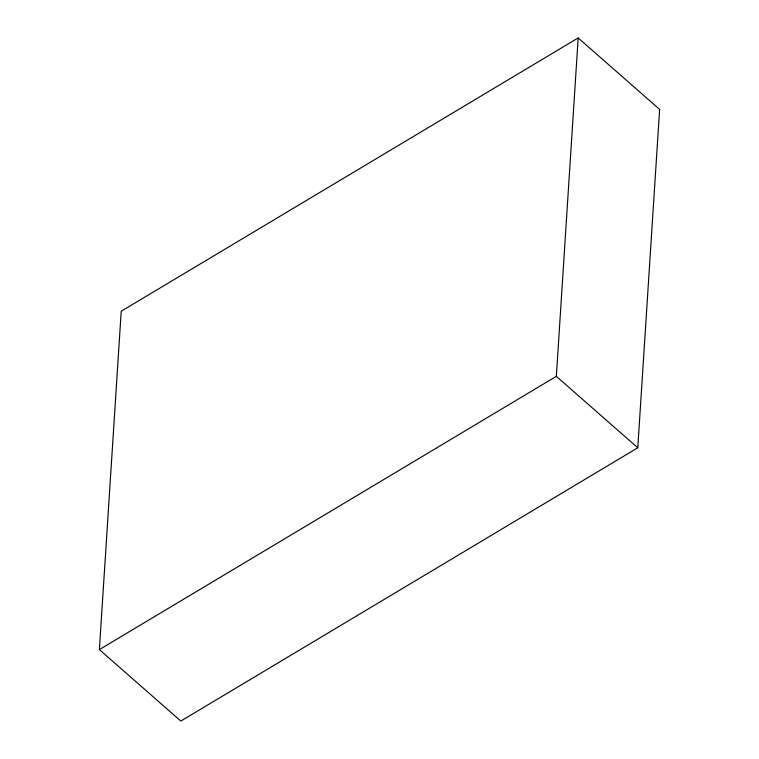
<?xml version="1.0" encoding="UTF-8"?>
<svg xmlns="http://www.w3.org/2000/svg" width="759" height="759" viewBox="0 0 759 759"><rect width="100%" height="100%" fill="white"/><g stroke="black" fill="none" stroke-linecap="round" stroke-linejoin="round"><path stroke-width="1.14" d="M99.372 649.6L121.222 311.218L578.178 37.95L659.628 109.4L637.778 447.782L180.822 721.05L99.372 649.6L556.338 376.331L578.178 37.95M556.338 376.331L637.778 447.782"/></g></svg>
